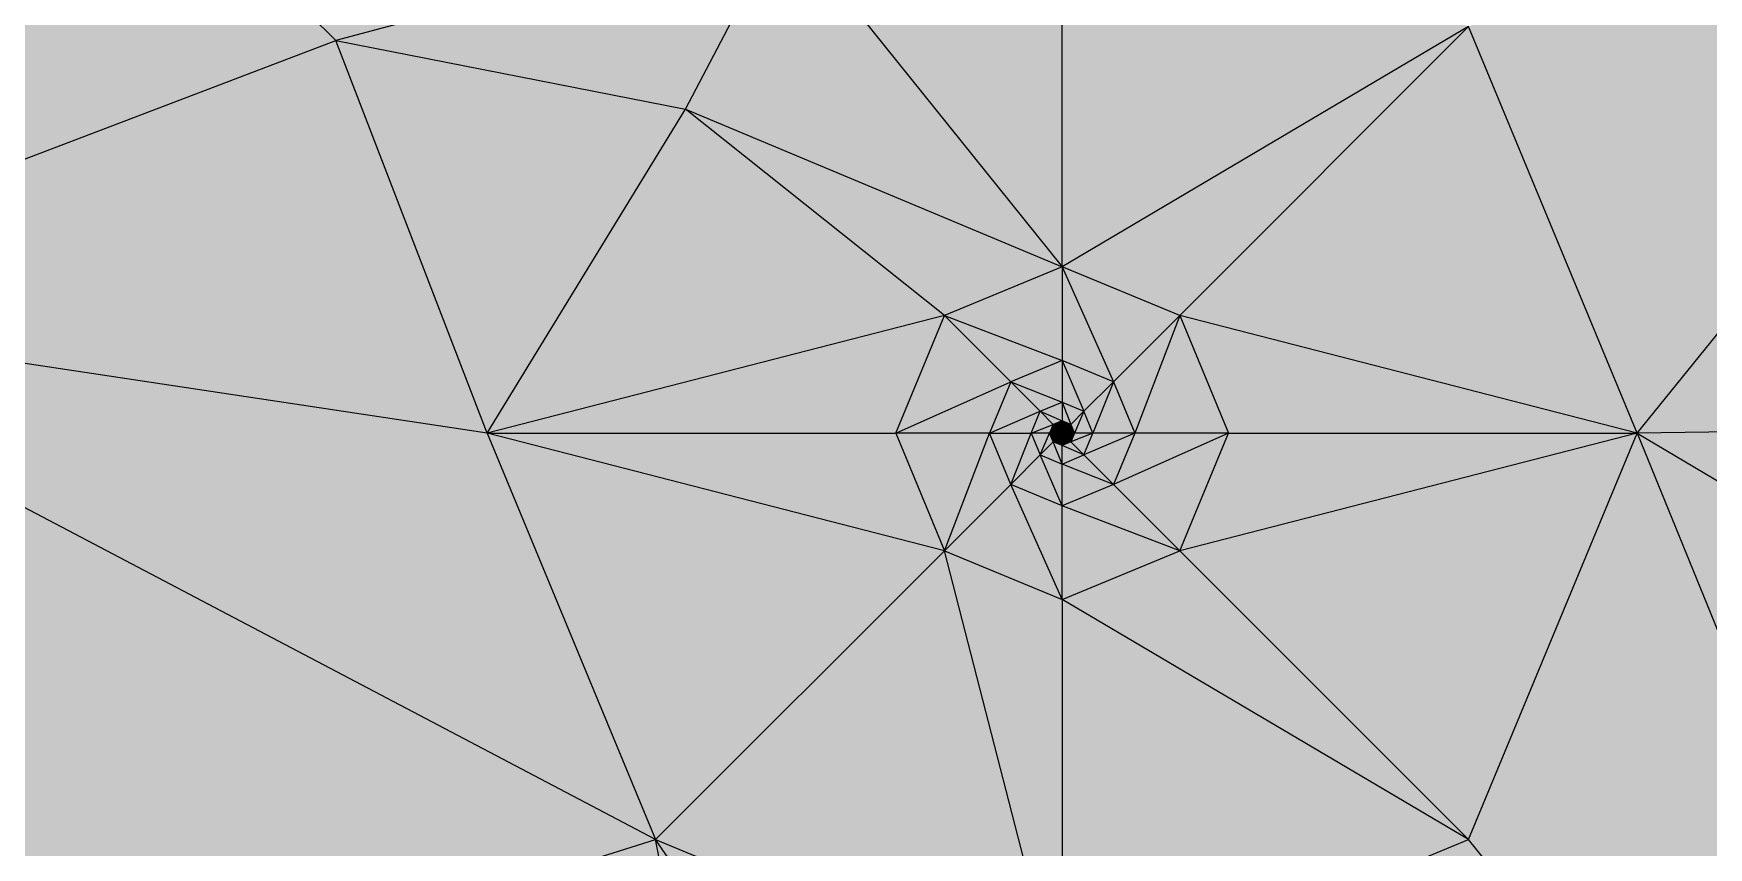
# Model space of a CAD drawing. Header units: inches. Extents: x 0 to 613718, y 0 to 269741.
# Drawn here: x 611818.4 to 612019.7, y 269108.2 to 269206 of the extents above; entities that cross this region are included whole.
import ezdxf

# ---------------------------------------------------------------- set-up
doc = ezdxf.new("R2010")
doc.units = ezdxf.units.IN
doc.header["$MEASUREMENT"] = 0

msp = doc.modelspace()

# ---------------------------------------------------------------- hatches: boundary and pattern name
for points in [[(612084.75, 269248.99), (611990.88, 269206.88), (612011.13, 269158), (612084.75, 269248.99)], [(612084.75, 269248.99), (611990.88, 269206.88), (612011.13, 269158), (612084.75, 269248.99)], [(612154.92, 269159.98), (612084.75, 269248.99), (612011.13, 269158), (612154.92, 269159.98)], [(612154.92, 269159.98), (612084.75, 269248.99), (612011.13, 269158), (612154.92, 269159.98)], [(611854.68, 269205.22), (611823.04, 269236.5), (611771.08, 269173.34), (611854.68, 269205.22)], [(611854.68, 269205.22), (611823.04, 269236.5), (611771.08, 269173.34), (611854.68, 269205.22)], [(611908.61, 269219.6), (611823.04, 269236.5), (611854.68, 269205.22), (611908.61, 269219.6)], [(611908.61, 269219.6), (611823.04, 269236.5), (611854.68, 269205.22), (611908.61, 269219.6)], [(611942, 269227.13), (611908.61, 269219.6), (611942, 269178), (611942, 269227.13)], [(611942, 269227.13), (611908.61, 269219.6), (611942, 269178), (611942, 269227.13)], [(611990.88, 269206.88), (611942, 269227.13), (611942, 269178), (611990.88, 269206.88)], [(611990.88, 269206.88), (611942, 269227.13), (611942, 269178), (611990.88, 269206.88)], [(611908.61, 269219.6), (611854.68, 269205.22), (611896.74, 269196.95), (611908.61, 269219.6)], [(611908.61, 269219.6), (611854.68, 269205.22), (611896.74, 269196.95), (611908.61, 269219.6)], [(611942, 269178), (611908.61, 269219.6), (611896.74, 269196.95), (611942, 269178)], [(611942, 269178), (611908.61, 269219.6), (611896.74, 269196.95), (611942, 269178)], [(611872.87, 269158), (611854.68, 269205.22), (611771.08, 269173.34), (611872.87, 269158)], [(611872.87, 269158), (611854.68, 269205.22), (611771.08, 269173.34), (611872.87, 269158)], [(611896.74, 269196.95), (611854.68, 269205.22), (611872.87, 269158), (611896.74, 269196.95)], [(611896.74, 269196.95), (611854.68, 269205.22), (611872.87, 269158), (611896.74, 269196.95)], [(611990.88, 269206.88), (611942, 269178), (611956.14, 269172.14), (611990.88, 269206.88)], [(611990.88, 269206.88), (611942, 269178), (611956.14, 269172.14), (611990.88, 269206.88)], [(612011.13, 269158), (611990.88, 269206.88), (611956.14, 269172.14), (612011.13, 269158)], [(612011.13, 269158), (611990.88, 269206.88), (611956.14, 269172.14), (612011.13, 269158)], [(611927.86, 269172.14), (611896.74, 269196.95), (611872.87, 269158), (611927.86, 269172.14)], [(611927.86, 269172.14), (611896.74, 269196.95), (611872.87, 269158), (611927.86, 269172.14)], [(611942, 269178), (611896.74, 269196.95), (611927.86, 269172.14), (611942, 269178)], [(611942, 269178), (611896.74, 269196.95), (611927.86, 269172.14), (611942, 269178)], [(611942, 269178), (611927.86, 269172.14), (611942, 269166.73), (611942, 269178)], [(611942, 269178), (611927.86, 269172.14), (611942, 269166.73), (611942, 269178)], [(611956.14, 269172.14), (611942, 269178), (611948.17, 269164.17), (611956.14, 269172.14)], [(611948.17, 269164.17), (611942, 269178), (611942, 269166.73), (611948.17, 269164.17)], [(611956.14, 269172.14), (611942, 269178), (611948.17, 269164.17), (611956.14, 269172.14)], [(611948.17, 269164.17), (611942, 269178), (611942, 269166.73), (611948.17, 269164.17)], [(611893.12, 269109.12), (611771.08, 269173.34), (611804.17, 269081.12), (611893.12, 269109.12)], [(611893.12, 269109.12), (611872.87, 269158), (611771.08, 269173.34), (611893.12, 269109.12)], [(611893.12, 269109.12), (611771.08, 269173.34), (611804.17, 269081.12), (611893.12, 269109.12)], [(611893.12, 269109.12), (611872.87, 269158), (611771.08, 269173.34), (611893.12, 269109.12)], [(611927.86, 269172.14), (611872.87, 269158), (611922, 269158), (611927.86, 269172.14)], [(611927.86, 269172.14), (611872.87, 269158), (611922, 269158), (611927.86, 269172.14)], [(611935.83, 269164.17), (611927.86, 269172.14), (611922, 269158), (611935.83, 269164.17)], [(611935.83, 269164.17), (611927.86, 269172.14), (611922, 269158), (611935.83, 269164.17)], [(611942, 269166.73), (611927.86, 269172.14), (611935.83, 269164.17), (611942, 269166.73)], [(611942, 269166.73), (611927.86, 269172.14), (611935.83, 269164.17), (611942, 269166.73)], [(611956.14, 269172.14), (611948.17, 269164.17), (611950.73, 269158), (611956.14, 269172.14)], [(611956.14, 269172.14), (611948.17, 269164.17), (611950.73, 269158), (611956.14, 269172.14)], [(611962, 269158), (611956.14, 269172.14), (611950.73, 269158), (611962, 269158)], [(611962, 269158), (611956.14, 269172.14), (611950.73, 269158), (611962, 269158)], [(612011.13, 269158), (611956.14, 269172.14), (611962, 269158), (612011.13, 269158)], [(612011.13, 269158), (611956.14, 269172.14), (611962, 269158), (612011.13, 269158)], [(611942, 269166.73), (611935.83, 269164.17), (611942, 269161.72), (611942, 269166.73)], [(611942, 269166.73), (611935.83, 269164.17), (611942, 269161.72), (611942, 269166.73)], [(611948.17, 269164.17), (611942, 269166.73), (611944.63, 269160.63), (611948.17, 269164.17)], [(611944.63, 269160.63), (611942, 269166.73), (611942, 269161.72), (611944.63, 269160.63)], [(611948.17, 269164.17), (611942, 269166.73), (611944.63, 269160.63), (611948.17, 269164.17)], [(611944.63, 269160.63), (611942, 269166.73), (611942, 269161.72), (611944.63, 269160.63)], [(611935.83, 269164.17), (611922, 269158), (611933.27, 269158), (611935.83, 269164.17)], [(611935.83, 269164.17), (611922, 269158), (611933.27, 269158), (611935.83, 269164.17)], [(611939.37, 269160.63), (611935.83, 269164.17), (611933.27, 269158), (611939.37, 269160.63)], [(611939.37, 269160.63), (611935.83, 269164.17), (611933.27, 269158), (611939.37, 269160.63)], [(611942, 269161.72), (611935.83, 269164.17), (611939.37, 269160.63), (611942, 269161.72)], [(611942, 269161.72), (611935.83, 269164.17), (611939.37, 269160.63), (611942, 269161.72)], [(611948.17, 269164.17), (611944.63, 269160.63), (611945.72, 269158), (611948.17, 269164.17)], [(611948.17, 269164.17), (611944.63, 269160.63), (611945.72, 269158), (611948.17, 269164.17)], [(611950.73, 269158), (611948.17, 269164.17), (611945.72, 269158), (611950.73, 269158)], [(611950.73, 269158), (611948.17, 269164.17), (611945.72, 269158), (611950.73, 269158)], [(611942, 269161.72), (611939.37, 269160.63), (611942, 269159.49), (611942, 269161.72)], [(611942, 269161.72), (611939.37, 269160.63), (611942, 269159.49), (611942, 269161.72)], [(611944.63, 269160.63), (611942, 269161.72), (611943.05, 269159.05), (611944.63, 269160.63)], [(611943.05, 269159.05), (611942, 269161.72), (611942, 269159.49), (611943.05, 269159.05)], [(611944.63, 269160.63), (611942, 269161.72), (611943.05, 269159.05), (611944.63, 269160.63)], [(611943.05, 269159.05), (611942, 269161.72), (611942, 269159.49), (611943.05, 269159.05)], [(611939.37, 269160.63), (611933.27, 269158), (611938.28, 269158), (611939.37, 269160.63)], [(611939.37, 269160.63), (611933.27, 269158), (611938.28, 269158), (611939.37, 269160.63)], [(611940.95, 269159.05), (611939.37, 269160.63), (611938.28, 269158), (611940.95, 269159.05)], [(611940.95, 269159.05), (611939.37, 269160.63), (611938.28, 269158), (611940.95, 269159.05)], [(611940.95, 269159.05), (611938.28, 269158), (611940.51, 269158), (611940.95, 269159.05)], [(611940.95, 269159.05), (611938.28, 269158), (611940.51, 269158), (611940.95, 269159.05)], [(611942, 269159.49), (611939.37, 269160.63), (611940.95, 269159.05), (611942, 269159.49)], [(611942, 269159.49), (611939.37, 269160.63), (611940.95, 269159.05), (611942, 269159.49)], [(611941.65, 269158.35), (611940.95, 269159.05), (611940.51, 269158), (611941.65, 269158.35)], [(611941.65, 269158.35), (611940.95, 269159.05), (611940.51, 269158), (611941.65, 269158.35)], [(611942, 269159.49), (611940.95, 269159.05), (611942, 269158.5), (611942, 269159.49)], [(611942, 269159.49), (611940.95, 269159.05), (611942, 269158.5), (611942, 269159.49)], [(611942, 269158.5), (611940.95, 269159.05), (611941.65, 269158.35), (611942, 269158.5)], [(611942, 269158.5), (611940.95, 269159.05), (611941.65, 269158.35), (611942, 269158.5)], [(611943.05, 269159.05), (611942, 269159.49), (611942.35, 269158.35), (611943.05, 269159.05)], [(611942.35, 269158.35), (611942, 269159.49), (611942, 269158.5), (611942.35, 269158.35)], [(611943.05, 269159.05), (611942, 269159.49), (611942.35, 269158.35), (611943.05, 269159.05)], [(611942.35, 269158.35), (611942, 269159.49), (611942, 269158.5), (611942.35, 269158.35)], [(611943.05, 269159.05), (611942.35, 269158.35), (611942.5, 269158), (611943.05, 269159.05)], [(611943.05, 269159.05), (611942.35, 269158.35), (611942.5, 269158), (611943.05, 269159.05)], [(611943.49, 269158), (611943.05, 269159.05), (611942.5, 269158), (611943.49, 269158)], [(611943.49, 269158), (611943.05, 269159.05), (611942.5, 269158), (611943.49, 269158)], [(611944.63, 269160.63), (611943.05, 269159.05), (611943.49, 269158), (611944.63, 269160.63)], [(611944.63, 269160.63), (611943.05, 269159.05), (611943.49, 269158), (611944.63, 269160.63)], [(611945.72, 269158), (611944.63, 269160.63), (611943.49, 269158), (611945.72, 269158)], [(611945.72, 269158), (611944.63, 269160.63), (611943.49, 269158), (611945.72, 269158)], [(612154.92, 269159.98), (612011.13, 269158), (612086.74, 269113.16), (612154.92, 269159.98)], [(612154.92, 269159.98), (612011.13, 269158), (612086.74, 269113.16), (612154.92, 269159.98)], [(611927.86, 269143.86), (611872.87, 269158), (611893.12, 269109.12), (611927.86, 269143.86)], [(611927.86, 269143.86), (611922, 269158), (611872.87, 269158), (611927.86, 269143.86)], [(611927.86, 269143.86), (611872.87, 269158), (611893.12, 269109.12), (611927.86, 269143.86)], [(611927.86, 269143.86), (611922, 269158), (611872.87, 269158), (611927.86, 269143.86)], [(611933.27, 269158), (611922, 269158), (611927.86, 269143.86), (611933.27, 269158)], [(611933.27, 269158), (611922, 269158), (611927.86, 269143.86), (611933.27, 269158)], [(611935.83, 269151.83), (611933.27, 269158), (611927.86, 269143.86), (611935.83, 269151.83)], [(611935.83, 269151.83), (611933.27, 269158), (611927.86, 269143.86), (611935.83, 269151.83)], [(611938.28, 269158), (611933.27, 269158), (611935.83, 269151.83), (611938.28, 269158)], [(611938.28, 269158), (611933.27, 269158), (611935.83, 269151.83), (611938.28, 269158)], [(611939.37, 269155.37), (611938.28, 269158), (611935.83, 269151.83), (611939.37, 269155.37)], [(611939.37, 269155.37), (611938.28, 269158), (611935.83, 269151.83), (611939.37, 269155.37)], [(611940.51, 269158), (611938.28, 269158), (611939.37, 269155.37), (611940.51, 269158)], [(611940.51, 269158), (611938.28, 269158), (611939.37, 269155.37), (611940.51, 269158)], [(611940.95, 269156.95), (611940.51, 269158), (611939.37, 269155.37), (611940.95, 269156.95)], [(611940.95, 269156.95), (611940.51, 269158), (611939.37, 269155.37), (611940.95, 269156.95)], [(611942, 269154.28), (611940.95, 269156.95), (611939.37, 269155.37), (611942, 269154.28)], [(611942, 269154.28), (611940.95, 269156.95), (611939.37, 269155.37), (611942, 269154.28)], [(611941.65, 269158.35), (611940.51, 269158), (611941.5, 269158), (611941.65, 269158.35)], [(611941.65, 269158.35), (611940.51, 269158), (611941.5, 269158), (611941.65, 269158.35)], [(611941.5, 269158), (611940.51, 269158), (611940.95, 269156.95), (611941.5, 269158)], [(611941.5, 269158), (611940.51, 269158), (611940.95, 269156.95), (611941.5, 269158)], [(611941.65, 269157.65), (611941.5, 269158), (611940.95, 269156.95), (611941.65, 269157.65)], [(611941.65, 269157.65), (611941.5, 269158), (611940.95, 269156.95), (611941.65, 269157.65)], [(611942, 269156.51), (611941.65, 269157.65), (611940.95, 269156.95), (611942, 269156.51)], [(611942, 269156.51), (611941.65, 269157.65), (611940.95, 269156.95), (611942, 269156.51)], [(611942, 269156.51), (611940.95, 269156.95), (611942, 269154.28), (611942, 269156.51)], [(611942, 269156.51), (611940.95, 269156.95), (611942, 269154.28), (611942, 269156.51)], [(611942, 269158.02), (611941.65, 269158.35), (611941.5, 269158), (611942, 269158.02)], [(611942, 269158.02), (611941.65, 269158.35), (611941.5, 269158), (611942, 269158.02)], [(611942, 269158.02), (611941.5, 269158), (611941.65, 269157.65), (611942, 269158.02)], [(611942, 269158.02), (611941.5, 269158), (611941.65, 269157.65), (611942, 269158.02)], [(611942, 269158.5), (611941.65, 269158.35), (611942, 269158.02), (611942, 269158.5)], [(611942, 269158.5), (611941.65, 269158.35), (611942, 269158.02), (611942, 269158.5)], [(611942, 269158.02), (611941.65, 269157.65), (611942, 269157.5), (611942, 269158.02)], [(611942, 269158.02), (611941.65, 269157.65), (611942, 269157.5), (611942, 269158.02)], [(611942, 269157.5), (611941.65, 269157.65), (611942, 269156.51), (611942, 269157.5)], [(611942, 269157.5), (611941.65, 269157.65), (611942, 269156.51), (611942, 269157.5)], [(611942.35, 269158.35), (611942, 269158.5), (611942, 269158.02), (611942.35, 269158.35)], [(611942.35, 269158.35), (611942, 269158.5), (611942, 269158.02), (611942.35, 269158.35)], [(611942.5, 269158), (611942.35, 269158.35), (611942, 269158.02), (611942.5, 269158)], [(611942.5, 269158), (611942.35, 269158.35), (611942, 269158.02), (611942.5, 269158)], [(611942.35, 269157.65), (611942, 269158.02), (611942, 269157.5), (611942.35, 269157.65)], [(611942.5, 269158), (611942, 269158.02), (611942.35, 269157.65), (611942.5, 269158)], [(611942.35, 269157.65), (611942, 269158.02), (611942, 269157.5), (611942.35, 269157.65)], [(611942.5, 269158), (611942, 269158.02), (611942.35, 269157.65), (611942.5, 269158)], [(611943.05, 269156.95), (611942.35, 269157.65), (611942, 269157.5), (611943.05, 269156.95)], [(611943.05, 269156.95), (611942.35, 269157.65), (611942, 269157.5), (611943.05, 269156.95)], [(611943.05, 269156.95), (611942, 269157.5), (611942, 269156.51), (611943.05, 269156.95)], [(611943.05, 269156.95), (611942, 269157.5), (611942, 269156.51), (611943.05, 269156.95)], [(611944.63, 269155.37), (611943.05, 269156.95), (611942, 269156.51), (611944.63, 269155.37)], [(611944.63, 269155.37), (611943.05, 269156.95), (611942, 269156.51), (611944.63, 269155.37)], [(611943.49, 269158), (611942.5, 269158), (611942.35, 269157.65), (611943.49, 269158)], [(611943.49, 269158), (611942.35, 269157.65), (611943.05, 269156.95), (611943.49, 269158)], [(611943.49, 269158), (611942.5, 269158), (611942.35, 269157.65), (611943.49, 269158)], [(611943.49, 269158), (611942.35, 269157.65), (611943.05, 269156.95), (611943.49, 269158)], [(611945.72, 269158), (611943.05, 269156.95), (611944.63, 269155.37), (611945.72, 269158)], [(611945.72, 269158), (611943.49, 269158), (611943.05, 269156.95), (611945.72, 269158)], [(611945.72, 269158), (611943.05, 269156.95), (611944.63, 269155.37), (611945.72, 269158)], [(611945.72, 269158), (611943.49, 269158), (611943.05, 269156.95), (611945.72, 269158)], [(611950.73, 269158), (611944.63, 269155.37), (611948.17, 269151.83), (611950.73, 269158)], [(611950.73, 269158), (611945.72, 269158), (611944.63, 269155.37), (611950.73, 269158)], [(611950.73, 269158), (611944.63, 269155.37), (611948.17, 269151.83), (611950.73, 269158)], [(611950.73, 269158), (611945.72, 269158), (611944.63, 269155.37), (611950.73, 269158)], [(611962, 269158), (611948.17, 269151.83), (611956.14, 269143.86), (611962, 269158)], [(611962, 269158), (611950.73, 269158), (611948.17, 269151.83), (611962, 269158)], [(611962, 269158), (611948.17, 269151.83), (611956.14, 269143.86), (611962, 269158)], [(611962, 269158), (611950.73, 269158), (611948.17, 269151.83), (611962, 269158)], [(612011.13, 269158), (611956.14, 269143.86), (611990.88, 269109.12), (612011.13, 269158)], [(612011.13, 269158), (611962, 269158), (611956.14, 269143.86), (612011.13, 269158)], [(612011.13, 269158), (611956.14, 269143.86), (611990.88, 269109.12), (612011.13, 269158)], [(612011.13, 269158), (611962, 269158), (611956.14, 269143.86), (612011.13, 269158)], [(612072.17, 269008.29), (612011.13, 269158), (611990.88, 269109.12), (612072.17, 269008.29)], [(612072.17, 269008.29), (612011.13, 269158), (611990.88, 269109.12), (612072.17, 269008.29)], [(612086.74, 269113.16), (612011.13, 269158), (612072.17, 269008.29), (612086.74, 269113.16)], [(612086.74, 269113.16), (612011.13, 269158), (612072.17, 269008.29), (612086.74, 269113.16)], [(611942, 269149.27), (611939.37, 269155.37), (611935.83, 269151.83), (611942, 269149.27)], [(611942, 269149.27), (611939.37, 269155.37), (611935.83, 269151.83), (611942, 269149.27)], [(611942, 269154.28), (611939.37, 269155.37), (611942, 269149.27), (611942, 269154.28)], [(611942, 269154.28), (611939.37, 269155.37), (611942, 269149.27), (611942, 269154.28)], [(611944.63, 269155.37), (611942, 269156.51), (611942, 269154.28), (611944.63, 269155.37)], [(611944.63, 269155.37), (611942, 269156.51), (611942, 269154.28), (611944.63, 269155.37)], [(611948.17, 269151.83), (611944.63, 269155.37), (611942, 269154.28), (611948.17, 269151.83)], [(611948.17, 269151.83), (611944.63, 269155.37), (611942, 269154.28), (611948.17, 269151.83)], [(611948.17, 269151.83), (611942, 269154.28), (611942, 269149.27), (611948.17, 269151.83)], [(611948.17, 269151.83), (611942, 269154.28), (611942, 269149.27), (611948.17, 269151.83)], [(611942, 269138), (611935.83, 269151.83), (611927.86, 269143.86), (611942, 269138)], [(611942, 269138), (611935.83, 269151.83), (611927.86, 269143.86), (611942, 269138)], [(611942, 269149.27), (611935.83, 269151.83), (611942, 269138), (611942, 269149.27)], [(611942, 269149.27), (611935.83, 269151.83), (611942, 269138), (611942, 269149.27)], [(611956.14, 269143.86), (611948.17, 269151.83), (611942, 269149.27), (611956.14, 269143.86)], [(611956.14, 269143.86), (611948.17, 269151.83), (611942, 269149.27), (611956.14, 269143.86)], [(611956.14, 269143.86), (611942, 269149.27), (611942, 269138), (611956.14, 269143.86)], [(611956.14, 269143.86), (611942, 269149.27), (611942, 269138), (611956.14, 269143.86)], [(611942, 269088.87), (611927.86, 269143.86), (611893.12, 269109.12), (611942, 269088.87)], [(611942, 269088.87), (611927.86, 269143.86), (611893.12, 269109.12), (611942, 269088.87)], [(611942, 269138), (611927.86, 269143.86), (611942, 269088.87), (611942, 269138)], [(611942, 269138), (611927.86, 269143.86), (611942, 269088.87), (611942, 269138)], [(611990.88, 269109.12), (611956.14, 269143.86), (611942, 269138), (611990.88, 269109.12)], [(611990.88, 269109.12), (611956.14, 269143.86), (611942, 269138), (611990.88, 269109.12)], [(611990.88, 269109.12), (611942, 269138), (611942, 269088.87), (611990.88, 269109.12)], [(611990.88, 269109.12), (611942, 269138), (611942, 269088.87), (611990.88, 269109.12)], [(611909.04, 269028.68), (611893.12, 269109.12), (611804.17, 269081.12), (611909.04, 269028.68)], [(611909.04, 269028.68), (611893.12, 269109.12), (611804.17, 269081.12), (611909.04, 269028.68)], [(611960.8, 269011.19), (611893.12, 269109.12), (611909.04, 269028.68), (611960.8, 269011.19)], [(611960.8, 269011.19), (611942, 269088.87), (611893.12, 269109.12), (611960.8, 269011.19)], [(611960.8, 269011.19), (611893.12, 269109.12), (611909.04, 269028.68), (611960.8, 269011.19)], [(611960.8, 269011.19), (611942, 269088.87), (611893.12, 269109.12), (611960.8, 269011.19)], [(612072.17, 269008.29), (611990.88, 269109.12), (611942, 269088.87), (612072.17, 269008.29)], [(612072.17, 269008.29), (611990.88, 269109.12), (611942, 269088.87), (612072.17, 269008.29)]]:
    msp.add_hatch(color=256).paths.add_polyline_path(points, flags=0)

# ---------------------------------------------------------------- linework, layer by layer
for points, elevation in [([(611922, 269158), (611927.86, 269143.86)], 246.74), ([(611922, 269158), (611927.86, 269143.86)], 246.74), ([(611941.5, 269158), (611941.65, 269158.35)], 246.55), ([(611941.5, 269158), (611941.65, 269158.35)], 246.55), ([(611941.5, 269158), (611942, 269158.02)], 246.55), ([(611941.5, 269158), (611942, 269158.02)], 246.55), ([(611941.5, 269158), (611941.65, 269157.65)], 246.55), ([(611941.5, 269158), (611941.65, 269157.65)], 246.55), ([(611941.65, 269158.35), (611942, 269158.5)], 246.55), ([(611941.65, 269158.35), (611942, 269158.5)], 246.55), ([(611942, 269158.02), (611941.65, 269158.35)], 246.55), ([(611942, 269158.02), (611941.65, 269158.35)], 246.55), ([(611942, 269158.02), (611941.65, 269157.65)], 246.55), ([(611942, 269158.02), (611941.65, 269157.65)], 246.55), ([(611941.65, 269157.65), (611942, 269157.5)], 246.55), ([(611941.65, 269157.65), (611942, 269157.5)], 246.55), ([(611942, 269158.5), (611942.35, 269158.35)], 246.55), ([(611942, 269158.5), (611942, 269158.02)], 246.55), ([(611942, 269158.5), (611942.35, 269158.35)], 246.55), ([(611942, 269158.5), (611942, 269158.02)], 246.55), ([(611942.35, 269158.35), (611942, 269158.02)], 246.55), ([(611942.35, 269158.35), (611942, 269158.02)], 246.55), ([(611942, 269158.02), (611942.5, 269158)], 246.55), ([(611942, 269157.5), (611942, 269158.02)], 246.55), ([(611942.35, 269157.65), (611942, 269158.02)], 246.55), ([(611942, 269158.02), (611942.5, 269158)], 246.55), ([(611942, 269157.5), (611942, 269158.02)], 246.55), ([(611942.35, 269157.65), (611942, 269158.02)], 246.55), ([(611942, 269157.5), (611942.35, 269157.65)], 246.55), ([(611942, 269157.5), (611942.35, 269157.65)], 246.55), ([(611942.5, 269158), (611942.35, 269158.35)], 246.55), ([(611942.5, 269158), (611942.35, 269158.35)], 246.55), ([(611942.35, 269157.65), (611942.5, 269158)], 246.55), ([(611942.35, 269157.65), (611942.5, 269158)], 246.55)]:
    msp.add_lwpolyline(points, dxfattribs=dict(elevation=elevation))
for points in [[(612011.13, 269158, 247.3), (612084.75, 269248.99, 247.52)], [(612011.13, 269158, 247.3), (612084.75, 269248.99, 247.52)], [(611854.68, 269205.22, 246.52), (611823.04, 269236.5, 246.29)], [(611854.68, 269205.22, 246.52), (611823.04, 269236.5, 246.29)], [(611942, 269178, 246.86), (611942, 269227.13, 246.93)], [(611942, 269178, 246.86), (611942, 269227.13, 246.93)], [(611908.61, 269219.6, 246.77), (611854.68, 269205.22, 246.52)], [(611908.61, 269219.6, 246.77), (611854.68, 269205.22, 246.52)], [(611896.74, 269196.95, 246.71), (611908.61, 269219.6, 246.77)], [(611896.74, 269196.95, 246.71), (611908.61, 269219.6, 246.77)], [(611908.61, 269219.6, 246.77), (611942, 269178, 246.86)], [(611908.61, 269219.6, 246.77), (611942, 269178, 246.86)], [(611771.08, 269173.34, 246.04), (611854.68, 269205.22, 246.52)], [(611771.08, 269173.34, 246.04), (611854.68, 269205.22, 246.52)], [(611854.68, 269205.22, 246.52), (611896.74, 269196.95, 246.71)], [(611872.87, 269158, 246.63), (611854.68, 269205.22, 246.52)], [(611854.68, 269205.22, 246.52), (611896.74, 269196.95, 246.71)], [(611872.87, 269158, 246.63), (611854.68, 269205.22, 246.52)], [(611990.88, 269206.88, 247.17), (611942, 269178, 246.86)], [(611990.88, 269206.88, 247.17), (611942, 269178, 246.86)], [(611990.88, 269206.88, 247.17), (611956.14, 269172.14, 246.93)], [(611990.88, 269206.88, 247.17), (611956.14, 269172.14, 246.93)], [(612011.13, 269158, 247.3), (611990.88, 269206.88, 247.17)], [(612011.13, 269158, 247.3), (611990.88, 269206.88, 247.17)], [(611872.87, 269158, 246.63), (611896.74, 269196.95, 246.71)], [(611872.87, 269158, 246.63), (611896.74, 269196.95, 246.71)], [(611896.74, 269196.95, 246.71), (611942, 269178, 246.86)], [(611927.86, 269172.14, 246.77), (611896.74, 269196.95, 246.71)], [(611896.74, 269196.95, 246.71), (611942, 269178, 246.86)], [(611927.86, 269172.14, 246.77), (611896.74, 269196.95, 246.71)], [(611942, 269178, 246.86), (611927.86, 269172.14, 246.77)], [(611942, 269178, 246.86), (611927.86, 269172.14, 246.77)], [(611956.14, 269172.14, 246.93), (611942, 269178, 246.86)], [(611942, 269178, 246.86), (611948.17, 269164.17, 246.81)], [(611942, 269178, 246.86), (611942, 269166.73, 246.78)], [(611956.14, 269172.14, 246.93), (611942, 269178, 246.86)], [(611942, 269178, 246.86), (611948.17, 269164.17, 246.81)], [(611942, 269178, 246.86), (611942, 269166.73, 246.78)], [(611893.12, 269109.12, 246.79), (611771.08, 269173.34, 246.04)], [(611872.87, 269158, 246.63), (611771.08, 269173.34, 246.04)], [(611893.12, 269109.12, 246.79), (611771.08, 269173.34, 246.04)], [(611872.87, 269158, 246.63), (611771.08, 269173.34, 246.04)], [(611927.86, 269172.14, 246.77), (611872.87, 269158, 246.63)], [(611927.86, 269172.14, 246.77), (611872.87, 269158, 246.63)], [(611922, 269158, 246.74), (611927.86, 269172.14, 246.77)], [(611922, 269158, 246.74), (611927.86, 269172.14, 246.77)], [(611927.86, 269172.14, 246.77), (611942, 269166.73, 246.78)], [(611927.86, 269172.14, 246.77), (611935.83, 269164.17, 246.74)], [(611927.86, 269172.14, 246.77), (611942, 269166.73, 246.78)], [(611927.86, 269172.14, 246.77), (611935.83, 269164.17, 246.74)], [(611956.14, 269172.14, 246.93), (611948.17, 269164.17, 246.81)], [(611956.14, 269172.14, 246.93), (611948.17, 269164.17, 246.81)], [(611956.14, 269172.14, 246.93), (611950.73, 269158, 246.81)], [(611956.14, 269172.14, 246.93), (611950.73, 269158, 246.81)], [(611956.14, 269172.14, 246.93), (611962, 269158, 246.95)], [(612011.13, 269158, 247.3), (611956.14, 269172.14, 246.93)], [(611956.14, 269172.14, 246.93), (611962, 269158, 246.95)], [(612011.13, 269158, 247.3), (611956.14, 269172.14, 246.93)], [(611942, 269166.73, 246.78), (611935.83, 269164.17, 246.74)], [(611942, 269166.73, 246.78), (611935.83, 269164.17, 246.74)], [(611948.17, 269164.17, 246.81), (611942, 269166.73, 246.78)], [(611942, 269166.73, 246.78), (611944.63, 269160.63, 246.72)], [(611942, 269166.73, 246.78), (611942, 269161.72, 246.71)], [(611948.17, 269164.17, 246.81), (611942, 269166.73, 246.78)], [(611942, 269166.73, 246.78), (611944.63, 269160.63, 246.72)], [(611942, 269166.73, 246.78), (611942, 269161.72, 246.71)], [(611922, 269158, 246.74), (611935.83, 269164.17, 246.74)], [(611922, 269158, 246.74), (611935.83, 269164.17, 246.74)], [(611935.83, 269164.17, 246.74), (611933.27, 269158, 246.72)], [(611935.83, 269164.17, 246.74), (611933.27, 269158, 246.72)], [(611935.83, 269164.17, 246.74), (611942, 269161.72, 246.71)], [(611935.83, 269164.17, 246.74), (611939.37, 269160.63, 246.69)], [(611935.83, 269164.17, 246.74), (611942, 269161.72, 246.71)], [(611935.83, 269164.17, 246.74), (611939.37, 269160.63, 246.69)], [(611944.63, 269160.63, 246.72), (611948.17, 269164.17, 246.81)], [(611944.63, 269160.63, 246.72), (611948.17, 269164.17, 246.81)], [(611948.17, 269164.17, 246.81), (611945.72, 269158, 246.72)], [(611948.17, 269164.17, 246.81), (611945.72, 269158, 246.72)], [(611948.17, 269164.17, 246.81), (611950.73, 269158, 246.81)], [(611948.17, 269164.17, 246.81), (611950.73, 269158, 246.81)], [(611939.37, 269160.63, 246.69), (611942, 269161.72, 246.71)], [(611939.37, 269160.63, 246.69), (611942, 269161.72, 246.71)], [(611942, 269161.72, 246.71), (611944.63, 269160.63, 246.72)], [(611942, 269161.72, 246.71), (611943.05, 269159.05, 246.64)], [(611942, 269161.72, 246.71), (611942, 269159.49, 246.63)], [(611942, 269161.72, 246.71), (611944.63, 269160.63, 246.72)], [(611942, 269161.72, 246.71), (611943.05, 269159.05, 246.64)], [(611942, 269161.72, 246.71), (611942, 269159.49, 246.63)], [(611933.27, 269158, 246.72), (611939.37, 269160.63, 246.69)], [(611933.27, 269158, 246.72), (611939.37, 269160.63, 246.69)], [(611938.28, 269158, 246.68), (611939.37, 269160.63, 246.69)], [(611938.28, 269158, 246.68), (611939.37, 269160.63, 246.69)], [(611938.28, 269158, 246.68), (611940.95, 269159.05, 246.62)], [(611938.28, 269158, 246.68), (611940.95, 269159.05, 246.62)], [(611939.37, 269160.63, 246.69), (611942, 269159.49, 246.63)], [(611939.37, 269160.63, 246.69), (611940.95, 269159.05, 246.62)], [(611939.37, 269160.63, 246.69), (611942, 269159.49, 246.63)], [(611939.37, 269160.63, 246.69), (611940.95, 269159.05, 246.62)], [(611940.95, 269159.05, 246.62), (611940.51, 269158, 246.62)], [(611940.95, 269159.05, 246.62), (611940.51, 269158, 246.62)], [(611942, 269159.49, 246.63), (611940.95, 269159.05, 246.62)], [(611942, 269159.49, 246.63), (611940.95, 269159.05, 246.62)], [(611940.95, 269159.05, 246.62), (611942, 269158.5, 246.55)], [(611940.95, 269159.05, 246.62), (611941.65, 269158.35, 246.55)], [(611940.95, 269159.05, 246.62), (611942, 269158.5, 246.55)], [(611940.95, 269159.05, 246.62), (611941.65, 269158.35, 246.55)], [(611943.05, 269159.05, 246.64), (611942, 269159.49, 246.63)], [(611942, 269159.49, 246.63), (611942.35, 269158.35, 246.55)], [(611942, 269159.49, 246.63), (611942, 269158.5, 246.55)], [(611943.05, 269159.05, 246.64), (611942, 269159.49, 246.63)], [(611942, 269159.49, 246.63), (611942.35, 269158.35, 246.55)], [(611942, 269159.49, 246.63), (611942, 269158.5, 246.55)], [(611942.35, 269158.35, 246.55), (611943.05, 269159.05, 246.64)], [(611942.35, 269158.35, 246.55), (611943.05, 269159.05, 246.64)], [(611942.5, 269158, 246.55), (611943.05, 269159.05, 246.64)], [(611942.5, 269158, 246.55), (611943.05, 269159.05, 246.64)], [(611944.63, 269160.63, 246.72), (611943.05, 269159.05, 246.64)], [(611944.63, 269160.63, 246.72), (611943.05, 269159.05, 246.64)], [(611943.05, 269159.05, 246.64), (611943.49, 269158, 246.64)], [(611943.05, 269159.05, 246.64), (611943.49, 269158, 246.64)], [(611944.63, 269160.63, 246.72), (611943.49, 269158, 246.64)], [(611944.63, 269160.63, 246.72), (611943.49, 269158, 246.64)], [(611945.72, 269158, 246.72), (611944.63, 269160.63, 246.72)], [(611945.72, 269158, 246.72), (611944.63, 269160.63, 246.72)], [(612154.92, 269159.98, 247.8), (612011.13, 269158, 247.3)], [(612154.92, 269159.98, 247.8), (612011.13, 269158, 247.3)], [(611872.87, 269158, 246.63), (611922, 269158, 246.74)], [(611872.87, 269158, 246.63), (611893.12, 269109.12, 246.79)], [(611927.86, 269143.86, 246.74), (611872.87, 269158, 246.63)], [(611872.87, 269158, 246.63), (611922, 269158, 246.74)], [(611872.87, 269158, 246.63), (611893.12, 269109.12, 246.79)], [(611927.86, 269143.86, 246.74), (611872.87, 269158, 246.63)], [(611933.27, 269158, 246.72), (611922, 269158, 246.74)], [(611933.27, 269158, 246.72), (611922, 269158, 246.74)], [(611927.86, 269143.86, 246.74), (611933.27, 269158, 246.72)], [(611927.86, 269143.86, 246.74), (611933.27, 269158, 246.72)], [(611933.27, 269158, 246.72), (611938.28, 269158, 246.68)], [(611935.83, 269151.83, 246.7), (611933.27, 269158, 246.72)], [(611933.27, 269158, 246.72), (611938.28, 269158, 246.68)], [(611935.83, 269151.83, 246.7), (611933.27, 269158, 246.72)], [(611935.83, 269151.83, 246.7), (611938.28, 269158, 246.68)], [(611935.83, 269151.83, 246.7), (611938.28, 269158, 246.68)], [(611940.51, 269158, 246.62), (611938.28, 269158, 246.68)], [(611938.28, 269158, 246.68), (611939.37, 269155.37, 246.67)], [(611940.51, 269158, 246.62), (611938.28, 269158, 246.68)], [(611938.28, 269158, 246.68), (611939.37, 269155.37, 246.67)], [(611939.37, 269155.37, 246.67), (611940.51, 269158, 246.62)], [(611939.37, 269155.37, 246.67), (611940.51, 269158, 246.62)], [(611939.37, 269155.37, 246.67), (611940.95, 269156.95, 246.62)], [(611939.37, 269155.37, 246.67), (611940.95, 269156.95, 246.62)], [(611940.51, 269158, 246.62), (611941.65, 269158.35, 246.55)], [(611940.51, 269158, 246.62), (611941.65, 269158.35, 246.55)], [(611940.51, 269158, 246.62), (611941.5, 269158, 246.55)], [(611940.95, 269156.95, 246.62), (611940.51, 269158, 246.62)], [(611940.51, 269158, 246.62), (611941.5, 269158, 246.55)], [(611940.95, 269156.95, 246.62), (611940.51, 269158, 246.62)], [(611941.5, 269158, 246.55), (611940.95, 269156.95, 246.62)], [(611941.5, 269158, 246.55), (611940.95, 269156.95, 246.62)], [(611940.95, 269156.95, 246.62), (611941.65, 269157.65, 246.55)], [(611940.95, 269156.95, 246.62), (611941.65, 269157.65, 246.55)], [(611942, 269154.28, 246.68), (611940.95, 269156.95, 246.62)], [(611942, 269156.51, 246.62), (611940.95, 269156.95, 246.62)], [(611942, 269154.28, 246.68), (611940.95, 269156.95, 246.62)], [(611942, 269156.51, 246.62), (611940.95, 269156.95, 246.62)], [(611941.65, 269157.65, 246.55), (611942, 269156.51, 246.62)], [(611941.65, 269157.65, 246.55), (611942, 269156.51, 246.62)], [(611942, 269156.51, 246.62), (611942, 269157.5, 246.55)], [(611942, 269157.5, 246.55), (611943.05, 269156.95, 246.63)], [(611942, 269156.51, 246.62), (611942, 269157.5, 246.55)], [(611942, 269157.5, 246.55), (611943.05, 269156.95, 246.63)], [(611943.05, 269156.95, 246.63), (611942, 269156.51, 246.62)], [(611943.05, 269156.95, 246.63), (611942, 269156.51, 246.62)], [(611942.35, 269157.65, 246.55), (611943.49, 269158, 246.64)], [(611942.35, 269157.65, 246.55), (611943.49, 269158, 246.64)], [(611943.05, 269156.95, 246.63), (611942.35, 269157.65, 246.55)], [(611943.05, 269156.95, 246.63), (611942.35, 269157.65, 246.55)], [(611943.49, 269158, 246.64), (611942.5, 269158, 246.55)], [(611943.49, 269158, 246.64), (611942.5, 269158, 246.55)], [(611945.72, 269158, 246.72), (611943.05, 269156.95, 246.63)], [(611943.49, 269158, 246.64), (611943.05, 269156.95, 246.63)], [(611945.72, 269158, 246.72), (611943.05, 269156.95, 246.63)], [(611943.49, 269158, 246.64), (611943.05, 269156.95, 246.63)], [(611944.63, 269155.37, 246.7), (611943.05, 269156.95, 246.63)], [(611944.63, 269155.37, 246.7), (611943.05, 269156.95, 246.63)], [(611945.72, 269158, 246.72), (611943.49, 269158, 246.64)], [(611945.72, 269158, 246.72), (611943.49, 269158, 246.64)], [(611944.63, 269155.37, 246.7), (611945.72, 269158, 246.72)], [(611950.73, 269158, 246.81), (611944.63, 269155.37, 246.7)], [(611944.63, 269155.37, 246.7), (611945.72, 269158, 246.72)], [(611950.73, 269158, 246.81), (611944.63, 269155.37, 246.7)], [(611950.73, 269158, 246.81), (611945.72, 269158, 246.72)], [(611950.73, 269158, 246.81), (611945.72, 269158, 246.72)], [(611962, 269158, 246.95), (611948.17, 269151.83, 246.77)], [(611950.73, 269158, 246.81), (611948.17, 269151.83, 246.77)], [(611962, 269158, 246.95), (611948.17, 269151.83, 246.77)], [(611950.73, 269158, 246.81), (611948.17, 269151.83, 246.77)], [(611962, 269158, 246.95), (611950.73, 269158, 246.81)], [(611962, 269158, 246.95), (611950.73, 269158, 246.81)], [(611956.14, 269143.86, 246.89), (611962, 269158, 246.95)], [(612011.13, 269158, 247.3), (611956.14, 269143.86, 246.89)], [(611956.14, 269143.86, 246.89), (611962, 269158, 246.95)], [(612011.13, 269158, 247.3), (611956.14, 269143.86, 246.89)], [(611962, 269158, 246.95), (612011.13, 269158, 247.3)], [(611962, 269158, 246.95), (612011.13, 269158, 247.3)], [(611990.88, 269109.12, 247.25), (612011.13, 269158, 247.3)], [(611990.88, 269109.12, 247.25), (612011.13, 269158, 247.3)], [(612011.13, 269158, 247.3), (612086.74, 269113.16, 247.64)], [(612011.13, 269158, 247.3), (612072.17, 269008.29, 247.67)], [(612011.13, 269158, 247.3), (612086.74, 269113.16, 247.64)], [(612011.13, 269158, 247.3), (612072.17, 269008.29, 247.67)], [(611935.83, 269151.83, 246.7), (611939.37, 269155.37, 246.67)], [(611935.83, 269151.83, 246.7), (611939.37, 269155.37, 246.67)], [(611939.37, 269155.37, 246.67), (611942, 269154.28, 246.68)], [(611942, 269149.27, 246.73), (611939.37, 269155.37, 246.67)], [(611939.37, 269155.37, 246.67), (611942, 269154.28, 246.68)], [(611942, 269149.27, 246.73), (611939.37, 269155.37, 246.67)], [(611942, 269154.28, 246.68), (611942, 269156.51, 246.62)], [(611944.63, 269155.37, 246.7), (611942, 269156.51, 246.62)], [(611942, 269154.28, 246.68), (611942, 269156.51, 246.62)], [(611944.63, 269155.37, 246.7), (611942, 269156.51, 246.62)], [(611942, 269154.28, 246.68), (611944.63, 269155.37, 246.7)], [(611942, 269154.28, 246.68), (611944.63, 269155.37, 246.7)], [(611948.17, 269151.83, 246.77), (611944.63, 269155.37, 246.7)], [(611948.17, 269151.83, 246.77), (611944.63, 269155.37, 246.7)], [(611942, 269149.27, 246.73), (611942, 269154.28, 246.68)], [(611948.17, 269151.83, 246.77), (611942, 269154.28, 246.68)], [(611942, 269149.27, 246.73), (611942, 269154.28, 246.68)], [(611948.17, 269151.83, 246.77), (611942, 269154.28, 246.68)], [(611927.86, 269143.86, 246.74), (611935.83, 269151.83, 246.7)], [(611927.86, 269143.86, 246.74), (611935.83, 269151.83, 246.7)], [(611942, 269138, 246.64), (611935.83, 269151.83, 246.7)], [(611942, 269149.27, 246.73), (611935.83, 269151.83, 246.7)], [(611942, 269138, 246.64), (611935.83, 269151.83, 246.7)], [(611942, 269149.27, 246.73), (611935.83, 269151.83, 246.7)], [(611948.17, 269151.83, 246.77), (611942, 269149.27, 246.73)], [(611948.17, 269151.83, 246.77), (611942, 269149.27, 246.73)], [(611956.14, 269143.86, 246.89), (611948.17, 269151.83, 246.77)], [(611956.14, 269143.86, 246.89), (611948.17, 269151.83, 246.77)], [(611942, 269138, 246.64), (611942, 269149.27, 246.73)], [(611956.14, 269143.86, 246.89), (611942, 269149.27, 246.73)], [(611942, 269138, 246.64), (611942, 269149.27, 246.73)], [(611956.14, 269143.86, 246.89), (611942, 269149.27, 246.73)], [(611893.12, 269109.12, 246.79), (611927.86, 269143.86, 246.74)], [(611893.12, 269109.12, 246.79), (611927.86, 269143.86, 246.74)], [(611927.86, 269143.86, 246.74), (611942, 269138, 246.64)], [(611942, 269088.87, 247.06), (611927.86, 269143.86, 246.74)], [(611927.86, 269143.86, 246.74), (611942, 269138, 246.64)], [(611942, 269088.87, 247.06), (611927.86, 269143.86, 246.74)], [(611942, 269138, 246.64), (611956.14, 269143.86, 246.89)], [(611942, 269138, 246.64), (611956.14, 269143.86, 246.89)], [(611956.14, 269143.86, 246.89), (611990.88, 269109.12, 247.25)], [(611956.14, 269143.86, 246.89), (611990.88, 269109.12, 247.25)], [(611942, 269138, 246.64), (611942, 269088.87, 247.06)], [(611990.88, 269109.12, 247.25), (611942, 269138, 246.64)], [(611942, 269138, 246.64), (611942, 269088.87, 247.06)], [(611990.88, 269109.12, 247.25), (611942, 269138, 246.64)], [(611804.17, 269081.12, 246.4), (611893.12, 269109.12, 246.79)], [(611804.17, 269081.12, 246.4), (611893.12, 269109.12, 246.79)], [(611893.12, 269109.12, 246.79), (611942, 269088.87, 247.06)], [(611909.04, 269028.68, 247.01), (611893.12, 269109.12, 246.79)], [(611960.8, 269011.19, 247.28), (611893.12, 269109.12, 246.79)], [(611893.12, 269109.12, 246.79), (611942, 269088.87, 247.06)], [(611909.04, 269028.68, 247.01), (611893.12, 269109.12, 246.79)], [(611960.8, 269011.19, 247.28), (611893.12, 269109.12, 246.79)], [(611942, 269088.87, 247.06), (611990.88, 269109.12, 247.25)], [(611942, 269088.87, 247.06), (611990.88, 269109.12, 247.25)], [(612072.17, 269008.29, 247.67), (611990.88, 269109.12, 247.25)], [(612072.17, 269008.29, 247.67), (611990.88, 269109.12, 247.25)]]:
    msp.add_polyline3d(points)

doc.saveas('drawing.dxf')
